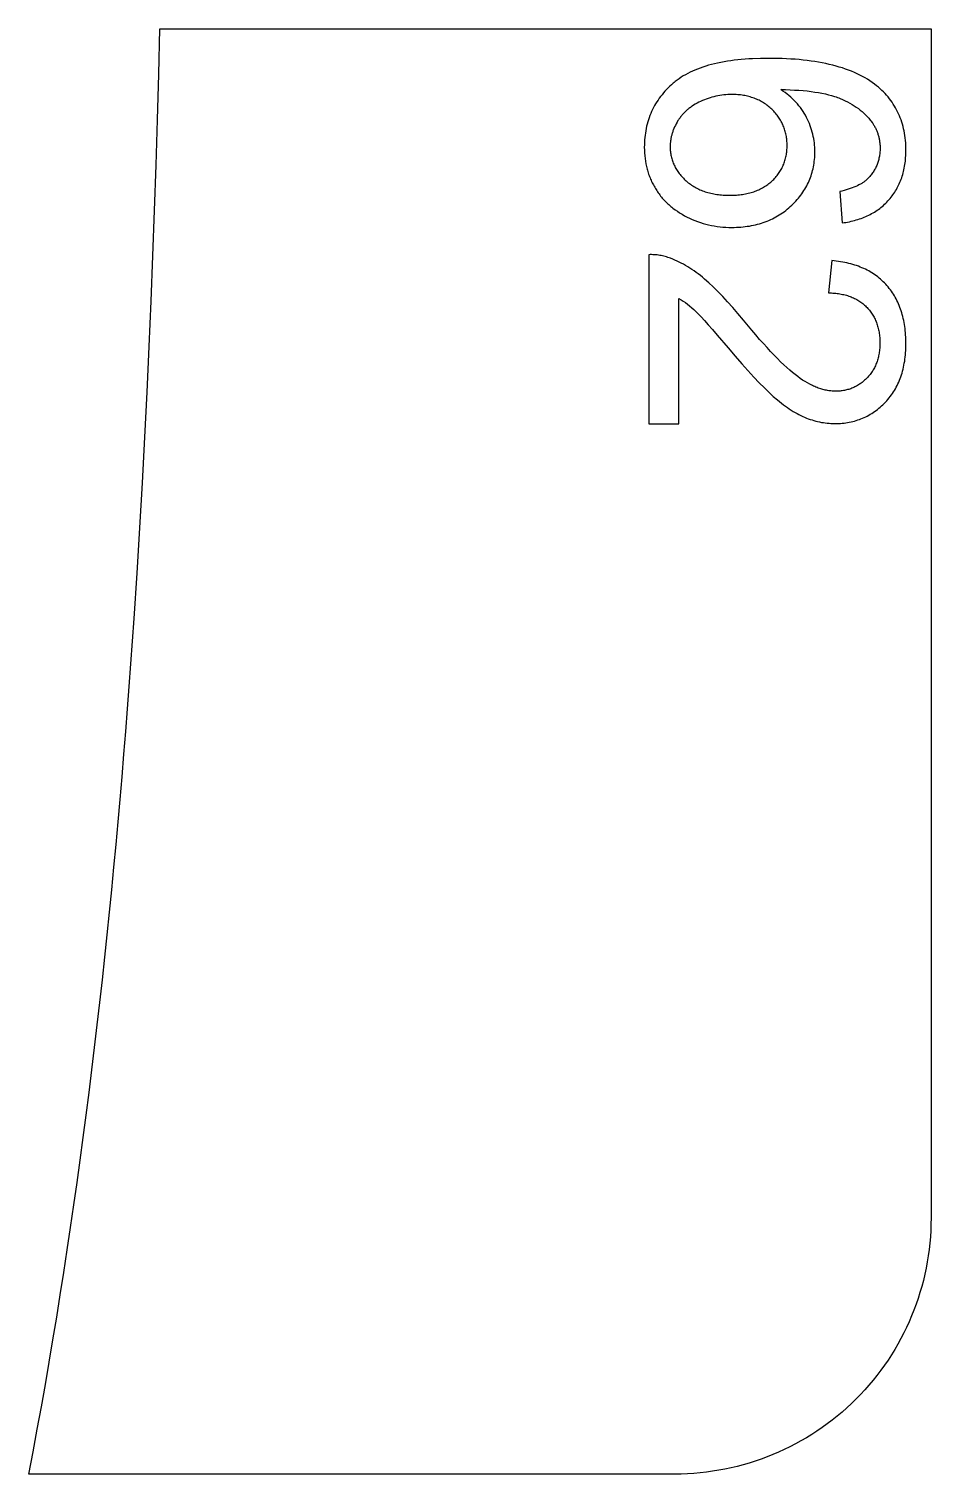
# Model space of a CAD drawing. Extents: x -16189 to 5251, y 3521 to 4024.
# Drawn here: x -12776.5 to -12600.6, y 3521.1 to 3803.1 of the extents above; entities that cross this region are included whole.
import ezdxf

# ---------------------------------------------------------------- set-up
doc = ezdxf.new("R2010")
doc.units = 0
doc.layers.add('LAYER_03', color=7, linetype='CONTINUOUS')

msp = doc.modelspace()

# ---------------------------------------------------------------- linework, layer by layer
at = {"layer": 'LAYER_03'}
for p, q in [((-12641.8, 3790.13), (-12642.19, 3790.06)), ((-12641.42, 3790.19), (-12641.8, 3790.13)), ((-12641.03, 3790.23), (-12641.42, 3790.19)), ((-12640.64, 3790.27), (-12641.03, 3790.23)), ((-12640.25, 3790.3), (-12640.64, 3790.27)), ((-12639.86, 3790.31), (-12640.25, 3790.3)), ((-12639.47, 3790.32), (-12639.86, 3790.31)), ((-12639.16, 3790.32), (-12639.47, 3790.32)), ((-12638.87, 3790.31), (-12639.16, 3790.32)), ((-12638.57, 3790.29), (-12638.87, 3790.31)), ((-12638.28, 3790.27), (-12638.57, 3790.29)), ((-12638, 3790.25), (-12638.28, 3790.27)), ((-12637.72, 3790.22), (-12638, 3790.25)), ((-12637.44, 3790.18), (-12637.72, 3790.22)), ((-12637.16, 3790.14), (-12637.44, 3790.18)), ((-12636.89, 3790.09), (-12637.16, 3790.14)), ((-12636.62, 3790.04), (-12636.89, 3790.09)), ((-12648.08, 3787.36), (-12648.22, 3787.24)), ((-12647.94, 3787.47), (-12648.08, 3787.36)), ((-12647.8, 3787.59), (-12647.94, 3787.47)), ((-12647.66, 3787.7), (-12647.8, 3787.59)), ((-12647.51, 3787.81), (-12647.66, 3787.7)), ((-12647.36, 3787.92), (-12647.51, 3787.81)), ((-12647.21, 3788.03), (-12647.36, 3787.92)), ((-12646.89, 3788.23), (-12647.21, 3788.03)), ((-12646.57, 3788.43), (-12646.89, 3788.23)), ((-12646.23, 3788.62), (-12646.57, 3788.43)), ((-12645.89, 3788.8), (-12646.23, 3788.62)), ((-12645.53, 3788.97), (-12645.89, 3788.8)), ((-12645.17, 3789.14), (-12645.53, 3788.97)), ((-12644.8, 3789.29), (-12645.17, 3789.14)), ((-12644.44, 3789.43), (-12644.8, 3789.29)), ((-12644.07, 3789.56), (-12644.44, 3789.43)), ((-12643.69, 3789.68), (-12644.07, 3789.56)), ((-12643.32, 3789.79), (-12643.69, 3789.68)), ((-12642.95, 3789.89), (-12643.32, 3789.79)), ((-12642.57, 3789.98), (-12642.95, 3789.89)), ((-12642.19, 3790.06), (-12642.57, 3789.98)), ((-12636.36, 3789.98), (-12636.62, 3790.04)), ((-12636.1, 3789.91), (-12636.36, 3789.98)), ((-12635.84, 3789.84), (-12636.1, 3789.91)), ((-12635.59, 3789.76), (-12635.84, 3789.84)), ((-12635.34, 3789.68), (-12635.59, 3789.76)), ((-12635.09, 3789.59), (-12635.34, 3789.68)), ((-12634.85, 3789.5), (-12635.09, 3789.59)), ((-12634.61, 3789.4), (-12634.85, 3789.5)), ((-12634.37, 3789.3), (-12634.61, 3789.4)), ((-12634.14, 3789.19), (-12634.37, 3789.3)), ((-12633.91, 3789.07), (-12634.14, 3789.19)), ((-12633.69, 3788.95), (-12633.91, 3789.07)), ((-12633.47, 3788.82), (-12633.69, 3788.95)), ((-12633.25, 3788.69), (-12633.47, 3788.82)), ((-12633.04, 3788.55), (-12633.25, 3788.69)), ((-12632.83, 3788.41), (-12633.04, 3788.55)), ((-12632.62, 3788.26), (-12632.83, 3788.41)), ((-12632.42, 3788.1), (-12632.62, 3788.26)), ((-12632.22, 3787.94), (-12632.42, 3788.1)), ((-12632.02, 3787.77), (-12632.22, 3787.94)), ((-12631.83, 3787.6), (-12632.02, 3787.77)), ((-12631.64, 3787.42), (-12631.83, 3787.6)), ((-12631.46, 3787.24), (-12631.64, 3787.42)), ((-12650.3, 3784.6), (-12650.46, 3784.29)), ((-12650.13, 3784.9), (-12650.3, 3784.6)), ((-12649.95, 3785.21), (-12650.13, 3784.9)), ((-12649.85, 3785.36), (-12649.95, 3785.21)), ((-12649.75, 3785.5), (-12649.85, 3785.36)), ((-12649.65, 3785.65), (-12649.75, 3785.5)), ((-12649.55, 3785.79), (-12649.65, 3785.65)), ((-12649.44, 3785.94), (-12649.55, 3785.79)), ((-12649.33, 3786.08), (-12649.44, 3785.94)), ((-12649.22, 3786.21), (-12649.33, 3786.08)), ((-12649.1, 3786.35), (-12649.22, 3786.21)), ((-12648.98, 3786.48), (-12649.1, 3786.35)), ((-12648.86, 3786.61), (-12648.98, 3786.48)), ((-12648.74, 3786.74), (-12648.86, 3786.61)), ((-12648.61, 3786.87), (-12648.74, 3786.74)), ((-12648.49, 3787), (-12648.61, 3786.87)), ((-12648.35, 3787.12), (-12648.49, 3787)), ((-12648.22, 3787.24), (-12648.35, 3787.12)), ((-12631.28, 3787.05), (-12631.46, 3787.24)), ((-12631.11, 3786.87), (-12631.28, 3787.05)), ((-12630.94, 3786.68), (-12631.11, 3786.87)), ((-12630.78, 3786.49), (-12630.94, 3786.68)), ((-12630.63, 3786.29), (-12630.78, 3786.49)), ((-12630.48, 3786.09), (-12630.63, 3786.29)), ((-12630.34, 3785.89), (-12630.48, 3786.09)), ((-12630.2, 3785.69), (-12630.34, 3785.89)), ((-12630.07, 3785.49), (-12630.2, 3785.69)), ((-12629.95, 3785.28), (-12630.07, 3785.49)), ((-12629.83, 3785.07), (-12629.95, 3785.28)), ((-12629.71, 3784.86), (-12629.83, 3785.07)), ((-12629.6, 3784.65), (-12629.71, 3784.86)), ((-12629.5, 3784.43), (-12629.6, 3784.65)), ((-12651.31, 3781.77), (-12651.34, 3781.6)), ((-12651.28, 3781.93), (-12651.31, 3781.77)), ((-12651.25, 3782.09), (-12651.28, 3781.93)), ((-12651.21, 3782.25), (-12651.25, 3782.09)), ((-12651.17, 3782.41), (-12651.21, 3782.25)), ((-12651.13, 3782.57), (-12651.17, 3782.41)), ((-12651.08, 3782.73), (-12651.13, 3782.57)), ((-12651.03, 3782.89), (-12651.08, 3782.73)), ((-12650.98, 3783.04), (-12651.03, 3782.89)), ((-12650.93, 3783.2), (-12650.98, 3783.04)), ((-12650.87, 3783.36), (-12650.93, 3783.2)), ((-12650.75, 3783.67), (-12650.87, 3783.36)), ((-12650.61, 3783.98), (-12650.75, 3783.67)), ((-12650.46, 3784.29), (-12650.61, 3783.98)), ((-12629.41, 3784.21), (-12629.5, 3784.43)), ((-12629.32, 3783.99), (-12629.41, 3784.21)), ((-12629.23, 3783.76), (-12629.32, 3783.99)), ((-12629.15, 3783.54), (-12629.23, 3783.76)), ((-12629.08, 3783.31), (-12629.15, 3783.54)), ((-12629.01, 3783.08), (-12629.08, 3783.31)), ((-12628.95, 3782.84), (-12629.01, 3783.08)), ((-12628.9, 3782.61), (-12628.95, 3782.84)), ((-12628.85, 3782.37), (-12628.9, 3782.61)), ((-12628.8, 3782.13), (-12628.85, 3782.37)), ((-12628.77, 3781.88), (-12628.8, 3782.13)), ((-12628.73, 3781.64), (-12628.77, 3781.88)), ((-12628.71, 3781.39), (-12628.73, 3781.64)), ((-12651.45, 3780.62), (-12651.46, 3780.46)), ((-12651.46, 3780.46), (-12651.46, 3780.29)), ((-12651.46, 3780.29), (-12651.46, 3780.13)), ((-12651.46, 3780.13), (-12651.46, 3779.89)), ((-12651.46, 3779.89), (-12651.45, 3779.65)), ((-12651.44, 3780.79), (-12651.45, 3780.62)), ((-12651.45, 3779.65), (-12651.44, 3779.41)), ((-12651.43, 3780.95), (-12651.44, 3780.79)), ((-12651.44, 3779.41), (-12651.41, 3779.17)), ((-12651.41, 3781.12), (-12651.43, 3780.95)), ((-12651.39, 3781.28), (-12651.41, 3781.12)), ((-12651.41, 3779.17), (-12651.39, 3778.94)), ((-12651.37, 3781.44), (-12651.39, 3781.28)), ((-12651.39, 3778.94), (-12651.35, 3778.71)), ((-12651.34, 3781.6), (-12651.37, 3781.44)), ((-12628.8, 3778.6), (-12628.77, 3778.84)), ((-12628.77, 3778.84), (-12628.73, 3779.09)), ((-12628.73, 3779.09), (-12628.71, 3779.34)), ((-12628.69, 3781.14), (-12628.71, 3781.39)), ((-12628.71, 3779.34), (-12628.69, 3779.59)), ((-12628.67, 3780.88), (-12628.69, 3781.14)), ((-12628.69, 3779.59), (-12628.67, 3779.85)), ((-12628.66, 3780.63), (-12628.67, 3780.88)), ((-12628.67, 3779.85), (-12628.66, 3780.11)), ((-12628.66, 3780.37), (-12628.66, 3780.63)), ((-12628.66, 3780.11), (-12628.66, 3780.37)), ((-12651.35, 3778.71), (-12651.31, 3778.48)), ((-12651.31, 3778.48), (-12651.27, 3778.25)), ((-12651.27, 3778.25), (-12651.21, 3778.03)), ((-12651.21, 3778.03), (-12651.16, 3777.81)), ((-12651.16, 3777.81), (-12651.09, 3777.59)), ((-12651.09, 3777.59), (-12651.02, 3777.37)), ((-12651.02, 3777.37), (-12650.95, 3777.15)), ((-12650.95, 3777.15), (-12650.86, 3776.94)), ((-12650.86, 3776.94), (-12650.77, 3776.73)), ((-12650.77, 3776.73), (-12650.68, 3776.52)), ((-12650.68, 3776.52), (-12650.58, 3776.31)), ((-12650.58, 3776.31), (-12650.47, 3776.1)), ((-12650.47, 3776.1), (-12650.36, 3775.9)), ((-12629.71, 3775.89), (-12629.6, 3776.1)), ((-12629.6, 3776.1), (-12629.5, 3776.32)), ((-12629.5, 3776.32), (-12629.41, 3776.53)), ((-12629.41, 3776.53), (-12629.32, 3776.75)), ((-12629.32, 3776.75), (-12629.23, 3776.97)), ((-12629.23, 3776.97), (-12629.15, 3777.2)), ((-12629.15, 3777.2), (-12629.08, 3777.42)), ((-12629.08, 3777.42), (-12629.01, 3777.65)), ((-12629.01, 3777.65), (-12628.95, 3777.89)), ((-12628.95, 3777.89), (-12628.9, 3778.12)), ((-12628.9, 3778.12), (-12628.85, 3778.36)), ((-12628.85, 3778.36), (-12628.8, 3778.6)), ((-12650.36, 3775.9), (-12650.24, 3775.7)), ((-12650.24, 3775.7), (-12650.11, 3775.5)), ((-12650.11, 3775.5), (-12649.98, 3775.3)), ((-12649.98, 3775.3), (-12649.84, 3775.11)), ((-12649.84, 3775.11), (-12649.7, 3774.91)), ((-12649.7, 3774.91), (-12649.55, 3774.72)), ((-12649.55, 3774.72), (-12649.39, 3774.53)), ((-12649.39, 3774.53), (-12649.23, 3774.35)), ((-12649.23, 3774.35), (-12649.06, 3774.16)), ((-12649.06, 3774.16), (-12648.89, 3773.98)), ((-12648.89, 3773.98), (-12648.71, 3773.8)), ((-12648.71, 3773.8), (-12648.52, 3773.62)), ((-12648.52, 3773.62), (-12648.33, 3773.45)), ((-12648.33, 3773.45), (-12648.13, 3773.28)), ((-12648.13, 3773.28), (-12647.93, 3773.11)), ((-12632.02, 3773.08), (-12631.83, 3773.24)), ((-12631.83, 3773.24), (-12631.64, 3773.41)), ((-12631.64, 3773.41), (-12631.46, 3773.59)), ((-12631.46, 3773.59), (-12631.28, 3773.76)), ((-12631.28, 3773.76), (-12631.11, 3773.94)), ((-12631.11, 3773.94), (-12630.94, 3774.13)), ((-12630.94, 3774.13), (-12630.78, 3774.31)), ((-12630.78, 3774.31), (-12630.63, 3774.5)), ((-12630.63, 3774.5), (-12630.48, 3774.69)), ((-12630.48, 3774.69), (-12630.34, 3774.88)), ((-12630.34, 3774.88), (-12630.2, 3775.08)), ((-12630.2, 3775.08), (-12630.07, 3775.28)), ((-12630.07, 3775.28), (-12629.95, 3775.48)), ((-12629.95, 3775.48), (-12629.83, 3775.69)), ((-12629.83, 3775.69), (-12629.71, 3775.89)), ((-12647.93, 3773.11), (-12647.72, 3772.95)), ((-12647.72, 3772.95), (-12647.51, 3772.79)), ((-12647.51, 3772.79), (-12647.29, 3772.64)), ((-12647.29, 3772.64), (-12647.07, 3772.5)), ((-12647.07, 3772.5), (-12646.85, 3772.36)), ((-12646.85, 3772.36), (-12646.62, 3772.23)), ((-12646.62, 3772.23), (-12646.39, 3772.1)), ((-12646.39, 3772.1), (-12646.15, 3771.97)), ((-12646.15, 3771.97), (-12645.91, 3771.86)), ((-12645.91, 3771.86), (-12645.66, 3771.74)), ((-12645.66, 3771.74), (-12645.41, 3771.64)), ((-12645.41, 3771.64), (-12645.15, 3771.54)), ((-12645.15, 3771.54), (-12644.89, 3771.44)), ((-12644.89, 3771.44), (-12644.63, 3771.35)), ((-12644.63, 3771.35), (-12644.36, 3771.27)), ((-12644.36, 3771.27), (-12644.09, 3771.19)), ((-12644.09, 3771.19), (-12643.81, 3771.11)), ((-12643.81, 3771.11), (-12643.53, 3771.05)), ((-12643.53, 3771.05), (-12643.24, 3770.98)), ((-12643.24, 3770.98), (-12642.95, 3770.93)), ((-12642.95, 3770.93), (-12642.66, 3770.87)), ((-12642.66, 3770.87), (-12642.36, 3770.83)), ((-12642.36, 3770.83), (-12642.05, 3770.79)), ((-12642.05, 3770.79), (-12641.75, 3770.75)), ((-12641.75, 3770.75), (-12641.43, 3770.72)), ((-12641.43, 3770.72), (-12641.12, 3770.7)), ((-12641.12, 3770.7), (-12640.8, 3770.68)), ((-12640.8, 3770.68), (-12640.47, 3770.66)), ((-12640.47, 3770.66), (-12639.81, 3770.65)), ((-12639.81, 3770.65), (-12639.17, 3770.66)), ((-12639.17, 3770.66), (-12638.85, 3770.68)), ((-12638.85, 3770.68), (-12638.55, 3770.7)), ((-12638.55, 3770.7), (-12638.24, 3770.72)), ((-12638.24, 3770.72), (-12637.94, 3770.75)), ((-12637.94, 3770.75), (-12637.64, 3770.79)), ((-12637.64, 3770.79), (-12637.35, 3770.83)), ((-12637.35, 3770.83), (-12637.07, 3770.87)), ((-12637.07, 3770.87), (-12636.78, 3770.92)), ((-12636.78, 3770.92), (-12636.5, 3770.98)), ((-12636.5, 3770.98), (-12636.23, 3771.04)), ((-12636.23, 3771.04), (-12635.96, 3771.11)), ((-12635.96, 3771.11), (-12635.69, 3771.18)), ((-12635.69, 3771.18), (-12635.43, 3771.26)), ((-12635.43, 3771.26), (-12635.18, 3771.34)), ((-12635.18, 3771.34), (-12634.92, 3771.43)), ((-12634.92, 3771.43), (-12634.67, 3771.53)), ((-12634.67, 3771.53), (-12634.43, 3771.63)), ((-12634.43, 3771.63), (-12634.19, 3771.73)), ((-12634.19, 3771.73), (-12633.95, 3771.84)), ((-12633.95, 3771.84), (-12633.72, 3771.96)), ((-12633.72, 3771.96), (-12633.49, 3772.08)), ((-12633.49, 3772.08), (-12633.27, 3772.21)), ((-12633.27, 3772.21), (-12633.05, 3772.34)), ((-12633.05, 3772.34), (-12632.84, 3772.48)), ((-12632.84, 3772.48), (-12632.63, 3772.62)), ((-12632.63, 3772.62), (-12632.42, 3772.77)), ((-12632.42, 3772.77), (-12632.22, 3772.92)), ((-12632.22, 3772.92), (-12632.02, 3773.08))]:
    msp.add_line(p, q, dxfattribs=at)
msp.add_lwpolyline([(-12650.58, 3521.11), (-12776.54, 3521.11), (-12775.72, 3525.48), (-12774.91, 3529.85), (-12774.12, 3534.22), (-12773.34, 3538.59), (-12772.59, 3542.97), (-12771.85, 3547.34), (-12771.13, 3551.72), (-12770.43, 3556.1), (-12769.74, 3560.48), (-12769.07, 3564.86), (-12768.41, 3569.24), (-12767.78, 3573.63), (-12767.15, 3578.01), (-12766.55, 3582.4), (-12765.95, 3586.79), (-12765.38, 3591.18), (-12764.82, 3595.57), (-12764.27, 3599.97), (-12763.74, 3604.36), (-12763.22, 3608.76), (-12762.71, 3613.15), (-12762.22, 3617.55), (-12761.74, 3621.95), (-12761.28, 3626.35), (-12760.83, 3630.75), (-12760.39, 3635.15), (-12759.96, 3639.56), (-12759.55, 3643.96), (-12759.14, 3648.37), (-12758.75, 3652.78), (-12758.37, 3657.18), (-12758.01, 3661.59), (-12757.65, 3666), (-12757.3, 3670.41), (-12756.97, 3674.83), (-12756.64, 3679.24), (-12756.33, 3683.65), (-12756.02, 3688.07), (-12755.44, 3696.9), (-12754.9, 3705.74), (-12754.39, 3714.57), (-12753.92, 3723.42), (-12753.48, 3732.26), (-12753.07, 3741.11), (-12752.69, 3749.96), (-12752.35, 3758.81), (-12752.02, 3767.67), (-12751.73, 3776.53), (-12751.46, 3785.39), (-12751.21, 3794.25), (-12750.98, 3803.11), (-12600.58, 3803.11), (-12600.58, 3571.11, -0.414214)], format="xyb", close=True, dxfattribs=at)
for points in [[(-12617.92, 3765.27), (-12617.56, 3765.32), (-12617.21, 3765.37), (-12616.85, 3765.43), (-12616.51, 3765.5), (-12616.17, 3765.58), (-12615.83, 3765.66), (-12615.5, 3765.74), (-12615.17, 3765.83), (-12614.85, 3765.93), (-12614.53, 3766.03), (-12614.22, 3766.14), (-12613.91, 3766.25), (-12613.61, 3766.37), (-12613.31, 3766.5), (-12613.02, 3766.63), (-12612.73, 3766.77), (-12612.44, 3766.92), (-12612.17, 3767.07), (-12611.89, 3767.22), (-12611.62, 3767.38), (-12611.36, 3767.55), (-12611.1, 3767.72), (-12610.85, 3767.9), (-12610.6, 3768.09), (-12610.36, 3768.28), (-12610.12, 3768.48), (-12609.89, 3768.68), (-12609.66, 3768.89), (-12609.43, 3769.1), (-12609.21, 3769.32), (-12609, 3769.55), (-12608.79, 3769.78), (-12608.59, 3770.02), (-12608.39, 3770.26), (-12608.2, 3770.51), (-12608.02, 3770.76), (-12607.84, 3771.01), (-12607.67, 3771.27), (-12607.5, 3771.53), (-12607.34, 3771.8), (-12607.19, 3772.07), (-12607.05, 3772.35), (-12606.91, 3772.62), (-12606.78, 3772.91), (-12606.65, 3773.2), (-12606.53, 3773.49), (-12606.42, 3773.78), (-12606.31, 3774.08), (-12606.21, 3774.39), (-12606.12, 3774.69), (-12606.03, 3775.01), (-12605.95, 3775.32), (-12605.88, 3775.64), (-12605.81, 3775.97), (-12605.75, 3776.3), (-12605.69, 3776.63), (-12605.64, 3776.97), (-12605.6, 3777.31), (-12605.57, 3777.66), (-12605.54, 3778.01), (-12605.51, 3778.36), (-12605.5, 3778.72), (-12605.49, 3779.08), (-12605.48, 3779.45), (-12605.49, 3779.94), (-12605.51, 3780.42), (-12605.53, 3780.9), (-12605.57, 3781.37), (-12605.62, 3781.84), (-12605.69, 3782.3), (-12605.76, 3782.75), (-12605.84, 3783.2), (-12605.94, 3783.64), (-12606.04, 3784.07), (-12606.16, 3784.5), (-12606.29, 3784.92), (-12606.43, 3785.34), (-12606.58, 3785.75), (-12606.74, 3786.15), (-12606.92, 3786.54), (-12607.1, 3786.93), (-12607.3, 3787.32), (-12607.5, 3787.69), (-12607.72, 3788.07), (-12607.95, 3788.43), (-12608.19, 3788.79), (-12608.44, 3789.14), (-12608.71, 3789.49), (-12608.98, 3789.83), (-12609.26, 3790.16), (-12609.56, 3790.48), (-12609.87, 3790.81), (-12610.19, 3791.12), (-12610.52, 3791.43), (-12610.86, 3791.73), (-12611.21, 3792.02), (-12611.63, 3792.35), (-12612.06, 3792.67), (-12612.51, 3792.98), (-12612.98, 3793.28), (-12613.46, 3793.56), (-12613.96, 3793.84), (-12614.47, 3794.11), (-12614.99, 3794.36), (-12615.54, 3794.61), (-12616.09, 3794.85), (-12616.67, 3795.07), (-12617.26, 3795.28), (-12617.86, 3795.49), (-12618.48, 3795.68), (-12619.11, 3795.86), (-12619.77, 3796.04), (-12620.43, 3796.2), (-12621.11, 3796.35), (-12621.81, 3796.49), (-12622.52, 3796.62), (-12623.25, 3796.74), (-12623.99, 3796.85), (-12624.75, 3796.95), (-12625.53, 3797.04), (-12626.31, 3797.12), (-12627.12, 3797.19), (-12627.94, 3797.24), (-12628.78, 3797.29), (-12629.63, 3797.33), (-12630.49, 3797.35), (-12631.38, 3797.37), (-12632.27, 3797.37), (-12633.86, 3797.36), (-12635.4, 3797.3), (-12636.14, 3797.26), (-12636.87, 3797.2), (-12637.59, 3797.14), (-12638.29, 3797.07), (-12638.98, 3796.99), (-12639.65, 3796.9), (-12640.31, 3796.8), (-12640.96, 3796.69), (-12641.59, 3796.58), (-12642.21, 3796.45), (-12642.81, 3796.31), (-12643.4, 3796.16), (-12643.97, 3796.01), (-12644.53, 3795.84), (-12645.08, 3795.67), (-12645.61, 3795.48), (-12646.12, 3795.29), (-12646.63, 3795.09), (-12647.11, 3794.87), (-12647.59, 3794.65), (-12648.05, 3794.42), (-12648.49, 3794.18), (-12648.92, 3793.93), (-12649.34, 3793.67), (-12649.74, 3793.4), (-12650.13, 3793.12), (-12650.51, 3792.83), (-12650.69, 3792.68), (-12650.87, 3792.53), (-12651.21, 3792.23), (-12651.55, 3791.92), (-12651.87, 3791.6), (-12652.19, 3791.28), (-12652.49, 3790.95), (-12652.78, 3790.62), (-12653.06, 3790.28), (-12653.33, 3789.94), (-12653.59, 3789.59), (-12653.84, 3789.23), (-12654.08, 3788.87), (-12654.3, 3788.51), (-12654.52, 3788.14), (-12654.72, 3787.76), (-12654.91, 3787.38), (-12655.1, 3786.99), (-12655.27, 3786.59), (-12655.43, 3786.19), (-12655.58, 3785.79), (-12655.71, 3785.38), (-12655.84, 3784.96), (-12655.96, 3784.54), (-12656.06, 3784.12), (-12656.15, 3783.68), (-12656.24, 3783.25), (-12656.31, 3782.8), (-12656.37, 3782.35), (-12656.42, 3781.9), (-12656.46, 3781.44), (-12656.48, 3780.97), (-12656.5, 3780.5), (-12656.51, 3780.03), (-12656.5, 3779.47), (-12656.47, 3778.92), (-12656.43, 3778.37), (-12656.37, 3777.84), (-12656.3, 3777.31), (-12656.2, 3776.79), (-12656.1, 3776.27), (-12655.97, 3775.77), (-12655.9, 3775.52), (-12655.83, 3775.27), (-12655.75, 3775.02), (-12655.67, 3774.77), (-12655.58, 3774.53), (-12655.49, 3774.29), (-12655.4, 3774.05), (-12655.3, 3773.81), (-12655.2, 3773.58), (-12655.09, 3773.35), (-12654.98, 3773.11), (-12654.86, 3772.88), (-12654.74, 3772.66), (-12654.62, 3772.43), (-12654.49, 3772.2), (-12654.36, 3771.98), (-12654.22, 3771.76), (-12654.08, 3771.55), (-12653.94, 3771.33), (-12653.79, 3771.12), (-12653.64, 3770.91), (-12653.49, 3770.71), (-12653.33, 3770.5), (-12653.17, 3770.3), (-12653, 3770.11), (-12652.83, 3769.91), (-12652.66, 3769.72), (-12652.48, 3769.54), (-12652.3, 3769.35), (-12652.12, 3769.17), (-12651.93, 3768.99), (-12651.74, 3768.82), (-12651.54, 3768.64), (-12651.35, 3768.47), (-12651.14, 3768.31), (-12650.94, 3768.14), (-12650.51, 3767.83), (-12650.07, 3767.52), (-12649.62, 3767.22), (-12649.15, 3766.94), (-12648.67, 3766.67), (-12648.17, 3766.41), (-12647.67, 3766.16), (-12647.15, 3765.93), (-12646.64, 3765.72), (-12646.11, 3765.52), (-12645.58, 3765.34), (-12645.05, 3765.17), (-12644.51, 3765.02), (-12643.97, 3764.89), (-12643.42, 3764.77), (-12642.87, 3764.67), (-12642.31, 3764.58), (-12641.74, 3764.51), (-12641.17, 3764.45), (-12640.6, 3764.41), (-12640.02, 3764.39), (-12639.43, 3764.38), (-12638.99, 3764.39), (-12638.55, 3764.4), (-12638.11, 3764.42), (-12637.68, 3764.45), (-12637.26, 3764.49), (-12636.84, 3764.53), (-12636.43, 3764.59), (-12636.02, 3764.65), (-12635.61, 3764.72), (-12635.22, 3764.8), (-12634.82, 3764.89), (-12634.43, 3764.99), (-12634.05, 3765.09), (-12633.67, 3765.21), (-12633.3, 3765.33), (-12632.93, 3765.46), (-12632.57, 3765.6), (-12632.21, 3765.75), (-12631.86, 3765.9), (-12631.52, 3766.07), (-12631.17, 3766.24), (-12630.84, 3766.42), (-12630.51, 3766.61), (-12630.18, 3766.81), (-12629.86, 3767.01), (-12629.54, 3767.23), (-12629.23, 3767.45), (-12628.93, 3767.68), (-12628.63, 3767.92), (-12628.33, 3768.17), (-12628.04, 3768.43), (-12627.76, 3768.69), (-12627.48, 3768.96), (-12627.21, 3769.24), (-12626.95, 3769.52), (-12626.7, 3769.8), (-12626.46, 3770.09), (-12626.22, 3770.37), (-12626, 3770.67), (-12625.78, 3770.96), (-12625.57, 3771.26), (-12625.38, 3771.57), (-12625.19, 3771.87), (-12625.01, 3772.18), (-12624.83, 3772.5), (-12624.67, 3772.81), (-12624.52, 3773.14), (-12624.37, 3773.46), (-12624.23, 3773.79), (-12624.11, 3774.12), (-12623.99, 3774.46), (-12623.88, 3774.79), (-12623.78, 3775.14), (-12623.68, 3775.48), (-12623.6, 3775.83), (-12623.52, 3776.19), (-12623.46, 3776.54), (-12623.4, 3776.9), (-12623.35, 3777.27), (-12623.31, 3777.63), (-12623.28, 3778.01), (-12623.26, 3778.38), (-12623.25, 3778.76), (-12623.24, 3779.14), (-12623.25, 3779.58), (-12623.27, 3780.01), (-12623.3, 3780.45), (-12623.34, 3780.88), (-12623.4, 3781.3), (-12623.47, 3781.73), (-12623.55, 3782.15), (-12623.65, 3782.57), (-12623.76, 3782.99), (-12623.88, 3783.41), (-12624.02, 3783.82), (-12624.16, 3784.23), (-12624.32, 3784.64), (-12624.49, 3785.05), (-12624.68, 3785.45), (-12624.88, 3785.85), (-12625.09, 3786.25), (-12625.31, 3786.64), (-12625.55, 3787.02), (-12625.8, 3787.39), (-12626.07, 3787.76), (-12626.35, 3788.12), (-12626.64, 3788.47), (-12626.95, 3788.81), (-12627.27, 3789.15), (-12627.6, 3789.47), (-12627.95, 3789.79), (-12628.31, 3790.1), (-12628.68, 3790.41), (-12629.07, 3790.7), (-12629.47, 3790.99), (-12629.89, 3791.27), (-12628.96, 3791.26), (-12628.07, 3791.23), (-12627.2, 3791.19), (-12626.35, 3791.14), (-12625.54, 3791.07), (-12624.75, 3791), (-12623.99, 3790.91), (-12623.25, 3790.8), (-12622.54, 3790.69), (-12621.86, 3790.56), (-12621.2, 3790.42), (-12620.58, 3790.27), (-12619.98, 3790.11), (-12619.4, 3789.93), (-12619.12, 3789.83), (-12618.85, 3789.74), (-12618.59, 3789.64), (-12618.33, 3789.54), (-12617.83, 3789.32), (-12617.35, 3789.1), (-12616.88, 3788.87), (-12616.43, 3788.62), (-12615.99, 3788.37), (-12615.57, 3788.11), (-12615.16, 3787.84), (-12614.76, 3787.56), (-12614.57, 3787.41), (-12614.39, 3787.27), (-12614.2, 3787.12), (-12614.02, 3786.97), (-12613.85, 3786.81), (-12613.68, 3786.66), (-12613.51, 3786.5), (-12613.34, 3786.34), (-12613.18, 3786.18), (-12613.03, 3786.01), (-12612.87, 3785.84), (-12612.72, 3785.67), (-12612.58, 3785.5), (-12612.44, 3785.33), (-12612.3, 3785.15), (-12612.06, 3784.83), (-12611.97, 3784.69), (-12611.87, 3784.55), (-12611.78, 3784.4), (-12611.69, 3784.26), (-12611.61, 3784.11), (-12611.53, 3783.96), (-12611.45, 3783.82), (-12611.37, 3783.67), (-12611.3, 3783.51), (-12611.23, 3783.36), (-12611.17, 3783.21), (-12611.11, 3783.05), (-12611.05, 3782.89), (-12610.99, 3782.73), (-12610.94, 3782.57), (-12610.89, 3782.41), (-12610.84, 3782.25), (-12610.8, 3782.08), (-12610.76, 3781.92), (-12610.72, 3781.75), (-12610.69, 3781.58), (-12610.66, 3781.41), (-12610.63, 3781.24), (-12610.61, 3781.07), (-12610.59, 3780.9), (-12610.57, 3780.72), (-12610.55, 3780.54), (-12610.54, 3780.36), (-12610.54, 3780.18), (-12610.53, 3780), (-12610.53, 3779.82), (-12610.53, 3779.59), (-12610.54, 3779.37), (-12610.55, 3779.15), (-12610.57, 3778.93), (-12610.59, 3778.71), (-12610.62, 3778.49), (-12610.65, 3778.28), (-12610.69, 3778.07), (-12610.74, 3777.86), (-12610.79, 3777.66), (-12610.84, 3777.45), (-12610.9, 3777.25), (-12610.96, 3777.05), (-12611.03, 3776.85), (-12611.11, 3776.66), (-12611.18, 3776.46), (-12611.27, 3776.27), (-12611.36, 3776.09), (-12611.45, 3775.9), (-12611.55, 3775.72), (-12611.66, 3775.53), (-12611.77, 3775.35), (-12611.88, 3775.18), (-12612, 3775), (-12612.13, 3774.83), (-12612.26, 3774.66), (-12612.4, 3774.49), (-12612.54, 3774.33), (-12612.68, 3774.16), (-12612.84, 3774), (-12612.99, 3773.84), (-12613.15, 3773.69), (-12613.26, 3773.59), (-12613.37, 3773.5), (-12613.48, 3773.41), (-12613.59, 3773.32), (-12613.71, 3773.23), (-12613.84, 3773.15), (-12613.96, 3773.06), (-12614.09, 3772.98), (-12614.23, 3772.9), (-12614.37, 3772.82), (-12614.51, 3772.74), (-12614.66, 3772.66), (-12614.96, 3772.5), (-12615.28, 3772.36), (-12615.62, 3772.21), (-12615.97, 3772.08), (-12616.34, 3771.95), (-12616.72, 3771.82), (-12617.12, 3771.7), (-12617.53, 3771.58), (-12617.96, 3771.47), (-12618.4, 3771.37)], [(-12655.65, 3759.06), (-12655.65, 3726.04), (-12649.76, 3726.04), (-12649.76, 3750.54), (-12649.34, 3750.28), (-12648.92, 3750), (-12648.51, 3749.7), (-12648.09, 3749.39), (-12647.68, 3749.05), (-12647.26, 3748.7), (-12646.85, 3748.34), (-12646.44, 3747.95), (-12646.22, 3747.74), (-12645.98, 3747.5), (-12645.42, 3746.92), (-12644.78, 3746.22), (-12644.04, 3745.4), (-12643.2, 3744.45), (-12642.28, 3743.38), (-12640.15, 3740.86), (-12638.79, 3739.27), (-12637.5, 3737.79), (-12636.29, 3736.43), (-12635.15, 3735.19), (-12634.09, 3734.07), (-12633.1, 3733.06), (-12632.19, 3732.18), (-12631.35, 3731.41), (-12630.56, 3730.72), (-12629.77, 3730.08), (-12629.38, 3729.79), (-12628.99, 3729.5), (-12628.61, 3729.23), (-12628.23, 3728.97), (-12627.85, 3728.72), (-12627.47, 3728.48), (-12627.09, 3728.26), (-12626.72, 3728.05), (-12626.35, 3727.85), (-12625.98, 3727.67), (-12625.62, 3727.49), (-12625.25, 3727.33), (-12624.89, 3727.18), (-12624.53, 3727.05), (-12624.16, 3726.92), (-12623.8, 3726.8), (-12623.43, 3726.69), (-12623.07, 3726.59), (-12622.7, 3726.49), (-12622.33, 3726.41), (-12621.96, 3726.34), (-12621.59, 3726.28), (-12621.22, 3726.23), (-12620.85, 3726.18), (-12620.48, 3726.15), (-12620.1, 3726.13), (-12619.73, 3726.11), (-12619.36, 3726.11), (-12618.99, 3726.11), (-12618.63, 3726.12), (-12618.27, 3726.14), (-12617.91, 3726.17), (-12617.56, 3726.21), (-12617.21, 3726.25), (-12616.87, 3726.31), (-12616.53, 3726.37), (-12616.19, 3726.44), (-12615.86, 3726.52), (-12615.53, 3726.6), (-12615.2, 3726.7), (-12614.88, 3726.8), (-12614.56, 3726.91), (-12614.25, 3727.03), (-12613.94, 3727.15), (-12613.63, 3727.29), (-12613.33, 3727.43), (-12613.03, 3727.58), (-12612.73, 3727.74), (-12612.44, 3727.91), (-12612.15, 3728.09), (-12611.87, 3728.27), (-12611.59, 3728.46), (-12611.31, 3728.67), (-12611.03, 3728.87), (-12610.76, 3729.09), (-12610.5, 3729.32), (-12610.24, 3729.55), (-12609.98, 3729.79), (-12609.72, 3730.04), (-12609.47, 3730.3), (-12609.23, 3730.56), (-12608.99, 3730.83), (-12608.76, 3731.11), (-12608.54, 3731.39), (-12608.32, 3731.68), (-12608.12, 3731.98), (-12607.92, 3732.28), (-12607.73, 3732.58), (-12607.54, 3732.89), (-12607.37, 3733.21), (-12607.2, 3733.54), (-12607.04, 3733.86), (-12606.89, 3734.2), (-12606.75, 3734.54), (-12606.61, 3734.89), (-12606.48, 3735.24), (-12606.36, 3735.6), (-12606.25, 3735.96), (-12606.14, 3736.33), (-12606.05, 3736.71), (-12605.96, 3737.09), (-12605.87, 3737.48), (-12605.8, 3737.87), (-12605.73, 3738.27), (-12605.68, 3738.68), (-12605.62, 3739.09), (-12605.58, 3739.51), (-12605.55, 3739.93), (-12605.52, 3740.36), (-12605.5, 3740.8), (-12605.49, 3741.24), (-12605.48, 3741.68), (-12605.5, 3742.56), (-12605.52, 3742.99), (-12605.54, 3743.42), (-12605.57, 3743.84), (-12605.61, 3744.25), (-12605.66, 3744.66), (-12605.72, 3745.06), (-12605.78, 3745.46), (-12605.85, 3745.85), (-12605.92, 3746.24), (-12606, 3746.62), (-12606.09, 3746.99), (-12606.19, 3747.36), (-12606.3, 3747.72), (-12606.41, 3748.08), (-12606.53, 3748.43), (-12606.65, 3748.78), (-12606.79, 3749.12), (-12606.93, 3749.45), (-12607.08, 3749.78), (-12607.23, 3750.11), (-12607.39, 3750.43), (-12607.56, 3750.74), (-12607.74, 3751.04), (-12607.93, 3751.35), (-12608.12, 3751.64), (-12608.32, 3751.93), (-12608.52, 3752.21), (-12608.73, 3752.49), (-12608.95, 3752.77), (-12609.18, 3753.03), (-12609.42, 3753.29), (-12609.66, 3753.55), (-12609.91, 3753.79), (-12610.16, 3754.03), (-12610.42, 3754.27), (-12610.69, 3754.49), (-12610.96, 3754.71), (-12611.24, 3754.92), (-12611.53, 3755.13), (-12611.82, 3755.32), (-12612.12, 3755.51), (-12612.43, 3755.7), (-12612.74, 3755.88), (-12613.06, 3756.05), (-12613.39, 3756.21), (-12613.72, 3756.36), (-12614.06, 3756.51), (-12614.4, 3756.65), (-12614.76, 3756.79), (-12615.12, 3756.92), (-12615.48, 3757.04), (-12615.85, 3757.15), (-12616.23, 3757.26), (-12616.62, 3757.36), (-12617.01, 3757.45), (-12617.41, 3757.54), (-12617.81, 3757.62), (-12618.22, 3757.69), (-12618.64, 3757.75), (-12619.07, 3757.81), (-12619.5, 3757.86), (-12619.94, 3757.91), (-12620.58, 3751.6), (-12620.29, 3751.6), (-12620, 3751.59), (-12619.72, 3751.57), (-12619.44, 3751.55), (-12619.16, 3751.53), (-12618.89, 3751.5), (-12618.62, 3751.46), (-12618.36, 3751.42), (-12618.1, 3751.37), (-12617.84, 3751.32), (-12617.59, 3751.27), (-12617.34, 3751.21), (-12617.1, 3751.14), (-12616.86, 3751.07), (-12616.62, 3750.99), (-12616.39, 3750.91), (-12616.16, 3750.82), (-12615.94, 3750.73), (-12615.72, 3750.63), (-12615.5, 3750.53), (-12615.29, 3750.43), (-12615.08, 3750.31), (-12614.88, 3750.2), (-12614.68, 3750.07), (-12614.48, 3749.95), (-12614.29, 3749.81), (-12614.1, 3749.67), (-12613.92, 3749.53), (-12613.74, 3749.38), (-12613.56, 3749.23), (-12613.39, 3749.07), (-12613.22, 3748.91), (-12613.06, 3748.74), (-12612.9, 3748.57), (-12612.75, 3748.39), (-12612.6, 3748.22), (-12612.46, 3748.03), (-12612.32, 3747.85), (-12612.19, 3747.66), (-12612.06, 3747.47), (-12611.94, 3747.27), (-12611.82, 3747.07), (-12611.71, 3746.87), (-12611.6, 3746.66), (-12611.5, 3746.46), (-12611.4, 3746.24), (-12611.31, 3746.03), (-12611.23, 3745.81), (-12611.15, 3745.58), (-12611.07, 3745.36), (-12611, 3745.13), (-12610.94, 3744.89), (-12610.88, 3744.66), (-12610.82, 3744.41), (-12610.77, 3744.17), (-12610.73, 3743.92), (-12610.69, 3743.67), (-12610.66, 3743.42), (-12610.63, 3743.16), (-12610.6, 3742.9), (-12610.59, 3742.63), (-12610.57, 3742.37), (-12610.57, 3742.09), (-12610.56, 3741.82), (-12610.57, 3741.56), (-12610.57, 3741.3), (-12610.58, 3741.05), (-12610.6, 3740.8), (-12610.62, 3740.55), (-12610.65, 3740.3), (-12610.68, 3740.06), (-12610.72, 3739.82), (-12610.76, 3739.59), (-12610.81, 3739.35), (-12610.86, 3739.12), (-12610.92, 3738.9), (-12610.98, 3738.67), (-12611.04, 3738.45), (-12611.11, 3738.24), (-12611.19, 3738.02), (-12611.27, 3737.81), (-12611.36, 3737.6), (-12611.45, 3737.4), (-12611.54, 3737.2), (-12611.64, 3737), (-12611.75, 3736.8), (-12611.86, 3736.61), (-12611.97, 3736.42), (-12612.09, 3736.24), (-12612.22, 3736.05), (-12612.35, 3735.87), (-12612.48, 3735.7), (-12612.62, 3735.52), (-12612.76, 3735.35), (-12612.91, 3735.18), (-12613.07, 3735.02), (-12613.23, 3734.86), (-12613.39, 3734.7), (-12613.55, 3734.55), (-12613.71, 3734.41), (-12613.88, 3734.27), (-12614.05, 3734.13), (-12614.22, 3734), (-12614.39, 3733.88), (-12614.57, 3733.76), (-12614.75, 3733.64), (-12614.93, 3733.53), (-12615.11, 3733.43), (-12615.29, 3733.33), (-12615.48, 3733.24), (-12615.67, 3733.15), (-12615.86, 3733.06), (-12616.05, 3732.98), (-12616.25, 3732.91), (-12616.45, 3732.84), (-12616.65, 3732.78), (-12616.85, 3732.72), (-12617.05, 3732.67), (-12617.26, 3732.62), (-12617.47, 3732.57), (-12617.68, 3732.54), (-12617.89, 3732.5), (-12618.11, 3732.48), (-12618.33, 3732.45), (-12618.55, 3732.43), (-12618.77, 3732.42), (-12618.99, 3732.41), (-12619.22, 3732.41), (-12619.44, 3732.41), (-12619.66, 3732.42), (-12619.88, 3732.44), (-12620.1, 3732.46), (-12620.32, 3732.48), (-12620.54, 3732.51), (-12620.76, 3732.55), (-12620.98, 3732.59), (-12621.21, 3732.64), (-12621.43, 3732.69), (-12621.66, 3732.75), (-12621.89, 3732.81), (-12622.11, 3732.88), (-12622.34, 3732.96), (-12622.57, 3733.04), (-12622.8, 3733.13), (-12623.03, 3733.22), (-12623.27, 3733.32), (-12623.5, 3733.42), (-12623.73, 3733.53), (-12623.97, 3733.64), (-12624.2, 3733.76), (-12624.67, 3734.02), (-12625.15, 3734.3), (-12625.63, 3734.6), (-12626.11, 3734.93), (-12626.6, 3735.27), (-12627.1, 3735.65), (-12627.62, 3736.07), (-12628.16, 3736.53), (-12628.72, 3737.04), (-12629.31, 3737.58), (-12629.92, 3738.16), (-12630.55, 3738.79), (-12631.2, 3739.46), (-12631.87, 3740.17), (-12632.56, 3740.92), (-12633.28, 3741.71), (-12634.02, 3742.54), (-12634.77, 3743.41), (-12635.56, 3744.33), (-12637.18, 3746.28), (-12638.24, 3747.56), (-12639.27, 3748.75), (-12640.26, 3749.87), (-12641.22, 3750.91), (-12642.15, 3751.88), (-12643.05, 3752.77), (-12643.91, 3753.58), (-12644.75, 3754.31), (-12645.16, 3754.65), (-12645.57, 3754.98), (-12645.98, 3755.3), (-12646.39, 3755.6), (-12646.8, 3755.9), (-12647.22, 3756.18), (-12647.63, 3756.45), (-12648.05, 3756.71), (-12648.46, 3756.96), (-12648.88, 3757.19), (-12649.3, 3757.41), (-12649.71, 3757.62), (-12650.13, 3757.82), (-12650.55, 3758.01), (-12650.97, 3758.19), (-12651.39, 3758.35), (-12651.65, 3758.44), (-12651.91, 3758.53), (-12652.17, 3758.61), (-12652.43, 3758.69), (-12652.69, 3758.76), (-12652.95, 3758.82), (-12653.22, 3758.87), (-12653.48, 3758.92), (-12653.75, 3758.96), (-12654.02, 3759), (-12654.29, 3759.02), (-12654.56, 3759.05), (-12654.83, 3759.06), (-12655.1, 3759.07), (-12655.38, 3759.07)]]:
    msp.add_lwpolyline(points, close=True, dxfattribs=at)

doc.saveas('drawing.dxf')
